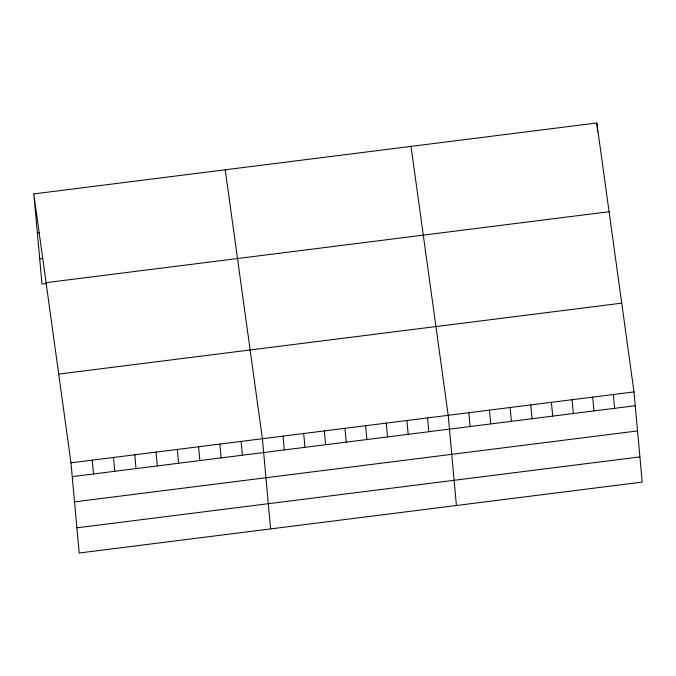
<?xml version="1.0" encoding="UTF-8"?>
<svg xmlns="http://www.w3.org/2000/svg" width="676" height="676" viewBox="0 0 676 676"><rect width="100%" height="100%" fill="white"/><g stroke="black" fill="none" stroke-linecap="round" stroke-linejoin="round"><path stroke-width="1.01" d="M33.8 193.902L596.815 122.981L633.995 391.911L642.2 482.098L79.185 553.019L70.98 462.832L33.8 193.902L42.005 284.089L46.061 283.582M37.349 232.924L39.377 232.662M39.715 258.891L42.749 258.502M46.069 282.652L609.084 211.723M58.711 374.09L621.726 303.161M70.98 462.832L633.995 391.911M72.239 476.648L635.246 405.718M74.529 501.854L637.544 430.925M76.895 527.821L639.91 456.892M411.016 146.388L448.196 415.317L456.41 505.504M225.226 169.786L262.406 438.716L270.611 528.902M596.815 122.981L597.618 131.862M613.352 394.505L614.602 408.321M592.708 397.108L593.959 410.923M572.065 399.71L573.316 413.526M551.413 402.313L552.672 416.129M530.77 404.907L532.029 418.723M510.127 407.51L511.386 421.325M489.483 410.112L490.742 423.928M468.84 412.715L470.099 426.531M427.553 417.912L428.812 431.727M406.91 420.514L408.169 434.33M386.266 423.117L387.525 436.933M365.623 425.719L366.882 439.527M344.98 428.314L346.239 442.129M324.336 430.916L325.595 444.732M303.693 433.519L304.952 447.335M283.05 436.121L284.309 449.929M241.138 441.394L242.397 455.21M219.869 444.081L221.12 457.889M198.6 446.76L199.851 460.567M177.332 449.439L178.582 463.254M156.055 452.117L157.314 465.933M134.786 454.796L136.045 468.612M113.517 457.475L114.776 471.29M92.249 460.153L93.508 473.969"/></g></svg>
